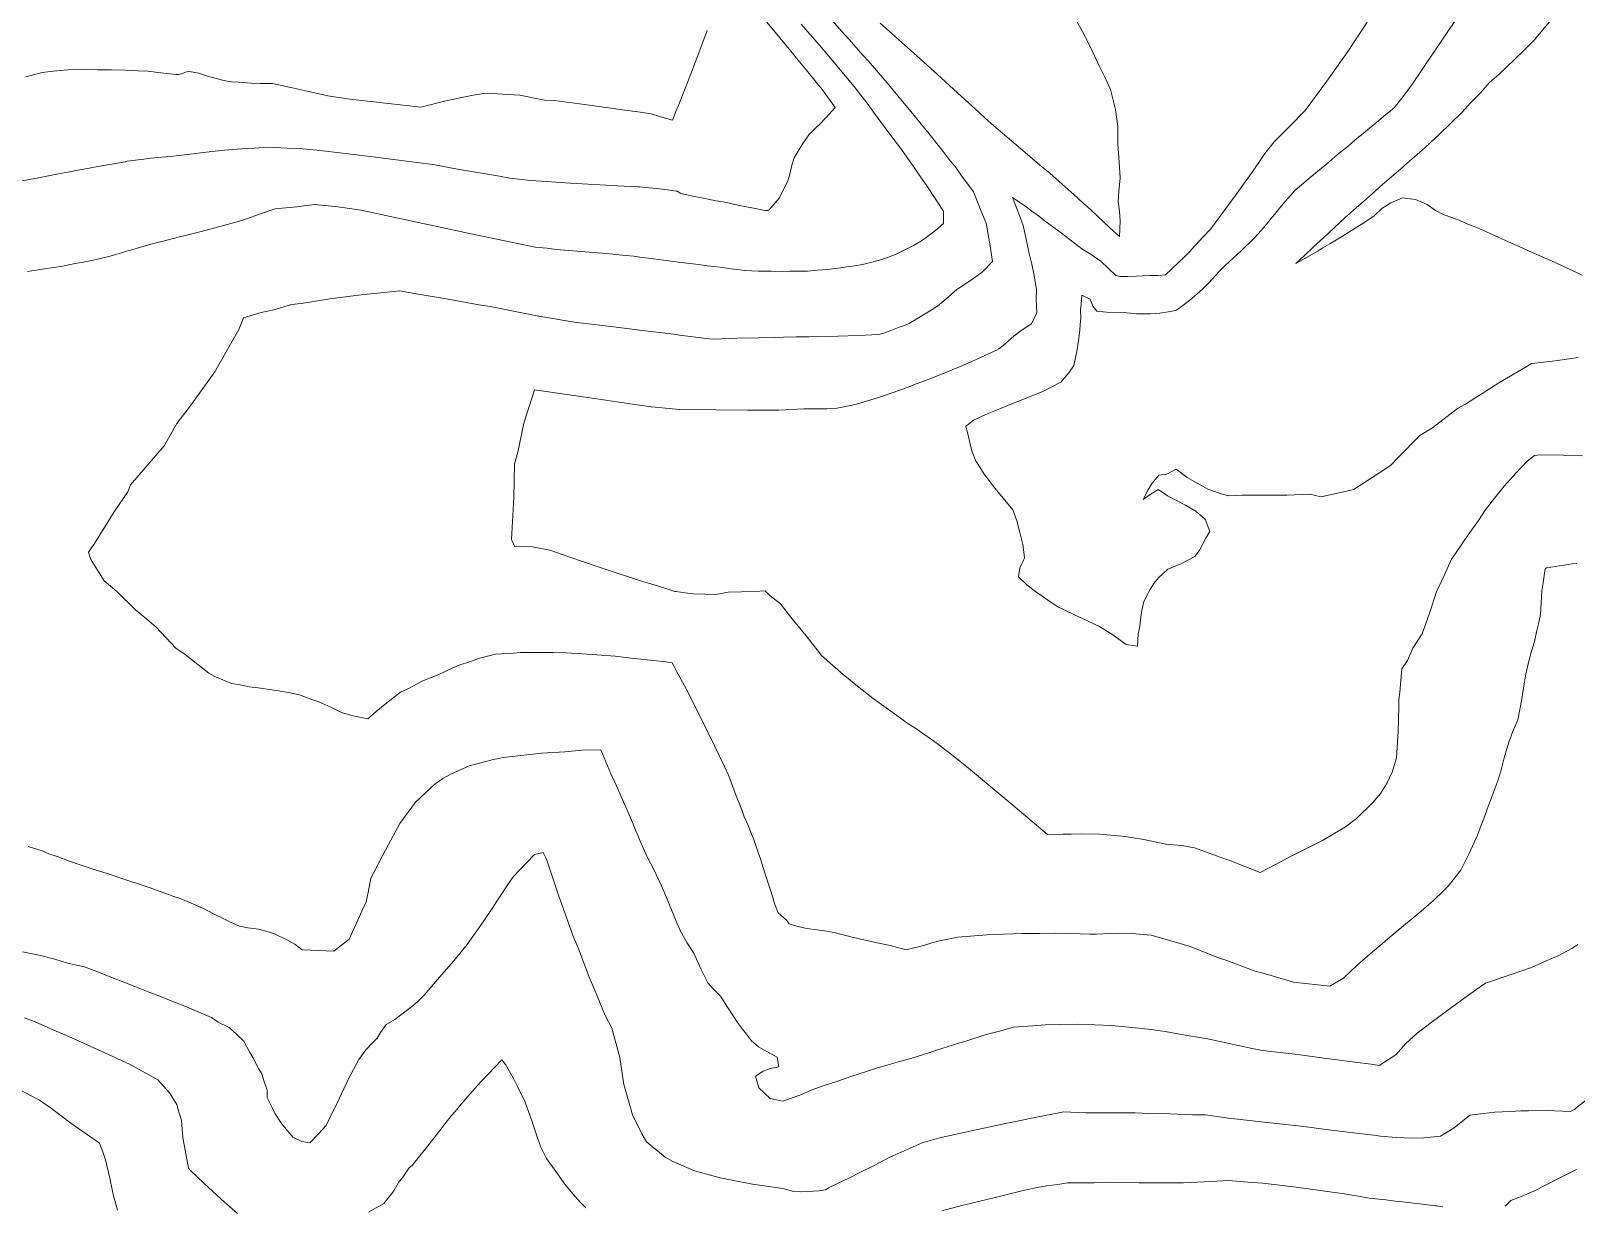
# Model space of a CAD drawing. Header units: inches. Extents: x 11351264 to 11356330, y 6702313 to 6706468.
# Drawn here: x 11354791 to 11355292, y 6702688 to 6703069 of the extents above; entities that cross this region are included whole.
import ezdxf

# ---------------------------------------------------------------- set-up
doc = ezdxf.new("R2010")
doc.units = ezdxf.units.IN
doc.header["$MEASUREMENT"] = 0
doc.layers.add('Shumate_Contours_clip1', color=7, linetype='Continuous', lineweight=0)

msp = doc.modelspace()

# ---------------------------------------------------------------- linework, layer by layer
at = {"layer": 'Shumate_Contours_clip1'}
for points, elevation in [([(11355027.02, 6703074.72), (11355032.14, 6703068.62), (11355037.22, 6703062.5), (11355039.61, 6703059.54), (11355042.24, 6703056.37), (11355045.85, 6703051.86), (11355047.44, 6703049.94), (11355051.55, 6703044.21), (11355048.49, 6703040.72), (11355046.69, 6703038.94), (11355045.14, 6703037.51), (11355043.06, 6703035.35), (11355040.89, 6703032.21), (11355038.27, 6703027.85), (11355037.54, 6703025.48), (11355036.81, 6703022.62), (11355036.12, 6703020.14), (11355033.45, 6703014.85), (11355030.04, 6703010.88), (11355029.83, 6703010.84), (11355028.83, 6703010.77), (11355023.96, 6703011.76), (11355020.96, 6703012.32), (11355018.56, 6703012.84), (11355015.35, 6703013.61), (11355012.89, 6703013.98), (11355008.3, 6703014.92), (11355005.93, 6703015.29), (11355001.52, 6703016.33), (11355000.27, 6703017.06), (11355000, 6703017.1), (11354997.15, 6703017.48), (11354994.53, 6703017.78), (11354991.43, 6703018.12), (11354988.09, 6703018.48), (11354987.56, 6703018.52), (11354980.91, 6703018.8), (11354973.31, 6703019.23), (11354965.68, 6703019.68), (11354960.88, 6703020.01), (11354958.01, 6703020.18), (11354952.75, 6703020.54), (11354945.94, 6703021.29), (11354942.66, 6703021.9), (11354929.02, 6703024.17), (11354921.61, 6703025.62), (11354915.01, 6703026.45), (11354907.32, 6703027.47), (11354903.35, 6703027.96), (11354891.69, 6703029.42), (11354884.4, 6703030.31), (11354878.78, 6703030.84), (11354873.74, 6703031.04), (11354869.7, 6703031.26), (11354867.57, 6703031.31), (11354863.1, 6703031.06), (11354860.67, 6703030.91), (11354855.83, 6703030.61), (11354852.27, 6703030.29), (11354846.49, 6703029.59), (11354844.09, 6703029.28), (11354837.67, 6703028.52), (11354835.61, 6703028.35), (11354833, 6703028.09), (11354829.46, 6703027.73), (11354827.2, 6703027.4), (11354824.49, 6703027.12), (11354821.73, 6703026.76), (11354821.36, 6703026.64), (11354821.15, 6703026.6), (11354816.84, 6703025.85), (11354812.25, 6703025.02), (11354807.67, 6703024.18), (11354805.26, 6703023.73), (11354803.11, 6703023.33), (11354799.54, 6703022.67), (11354793.05, 6703021.43), (11354786.53, 6703020.24)], 1378), ([(11355049.65, 6703073.53), (11355053.81, 6703068.8), (11355055.96, 6703066.42), (11355060.61, 6703061.11), (11355062.24, 6703059.31), (11355068.49, 6703052.19), (11355072.89, 6703046.76), (11355076.19, 6703042.81), (11355079.06, 6703039.39), (11355082.13, 6703035.69), (11355086.66, 6703029.89), (11355088.91, 6703026.95), (11355090.48, 6703025.03), (11355092.39, 6703022.42), (11355096.52, 6703016.82), (11355097.77, 6703013.62), (11355098.68, 6703011.35), (11355100.58, 6703006.73), (11355101.81, 6703000), (11355102.69, 6702994.26), (11355099.34, 6702990.9), (11355096.58, 6702988.8), (11355093.23, 6702986.58), (11355091.03, 6702985.16), (11355087.48, 6702981.99), (11355084.78, 6702979.79), (11355082.19, 6702978.13), (11355080.04, 6702976.83), (11355075.62, 6702974.18), (11355074.32, 6702973.58), (11355072.37, 6702972.95), (11355069.65, 6702971.88), (11355067.68, 6702971.1), (11355065.7, 6702970.54), (11355059.09, 6702970.25), (11355052.41, 6702970.03), (11355045.69, 6702969.88), (11355043, 6702969.83), (11355038.94, 6702969.77), (11355034.85, 6702969.68), (11355032.2, 6702969.63), (11355026.69, 6702969.52), (11355019.69, 6702969.38), (11355012.24, 6702969.09), (11355010.68, 6702969.15), (11355001.1, 6702970.39), (11355000, 6702970.53), (11354997.35, 6702970.85), (11354989.89, 6702971.8), (11354984.01, 6702972.5), (11354978.72, 6702973.17), (11354970.64, 6702974.1), (11354967.6, 6702974.48), (11354955.39, 6702976.54), (11354952.02, 6702977.19), (11354939.56, 6702979.6), (11354935.91, 6702980.21), (11354924.73, 6702982.29), (11354916.24, 6702983.64), (11354910.13, 6702984.75), (11354902, 6702983.91), (11354898.65, 6702983.6), (11354896.05, 6702983.24), (11354887.53, 6702982.11), (11354878.26, 6702980.67), (11354875.16, 6702980.25), (11354869.38, 6702978.61), (11354865.31, 6702977.68), (11354859.53, 6702975.93), (11354857.98, 6702972.15), (11354850.28, 6702958.47), (11354841.89, 6702946.91), (11354837.88, 6702941.71), (11354833.75, 6702934.48), (11354822.86, 6702921.79), (11354822.04, 6702919.54), (11354817.57, 6702913.01), (11354811.2, 6702902.76), (11354809.24, 6702900), (11354810.04, 6702897.54), (11354814.3, 6702890.62), (11354818.39, 6702887.14), (11354824.48, 6702881.25), (11354828.21, 6702878.21), (11354831.25, 6702875.61), (11354837.6, 6702868.85), (11354840.63, 6702866.73), (11354848.25, 6702860.75), (11354850, 6702859.69), (11354855.69, 6702857.36), (11354857.89, 6702856.98), (11354861.38, 6702856.3), (11354864.33, 6702855.95), (11354868.71, 6702855.26), (11354874.19, 6702854.43), (11354877.75, 6702853.68), (11354881.42, 6702852.28), (11354884.01, 6702851.44), (11354887.91, 6702849.68), (11354891.35, 6702847.91), (11354895.07, 6702846.83), (11354899.89, 6702845.88), (11354902.63, 6702848.22), (11354906.02, 6702851.11), (11354910.49, 6702854.5), (11354912.65, 6702855.54), (11354917.74, 6702858.16), (11354922.99, 6702860.28), (11354927.46, 6702862.43), (11354930.1, 6702863.53), (11354932.34, 6702864.21), (11354936.09, 6702865.53), (11354941.32, 6702866.82), (11354947.15, 6702867.19), (11354949.48, 6702867.37), (11354960, 6702867.38), (11354964.25, 6702867.33), (11354972.7, 6702866.72), (11354980.16, 6702866.19), (11354985.32, 6702865.59), (11354996.74, 6702864.41), (11354997.81, 6702864.17), (11354998.63, 6702864.03), (11354999.34, 6702862.81), (11355000, 6702861.57), (11355003.27, 6702855.43), (11355008.15, 6702845.74), (11355012.56, 6702836.89), (11355015.64, 6702830.43), (11355017.04, 6702827.39), (11355019.25, 6702821.46), (11355021.29, 6702816.32), (11355022.07, 6702814.14), (11355023.33, 6702811.25), (11355024.17, 6702809.1), (11355025.31, 6702806.45), (11355026.6, 6702802.53), (11355027.33, 6702800.48), (11355029.12, 6702794.88), (11355031.2, 6702788.35), (11355031.89, 6702785.98), (11355033.11, 6702782.95), (11355035.75, 6702780.51), (11355036.6, 6702779.37), (11355039.15, 6702778.58), (11355041.87, 6702777.99), (11355044.67, 6702777.55), (11355047.42, 6702777.22), (11355051.27, 6702776.56), (11355057.48, 6702774.92), (11355060.37, 6702774.3), (11355065.74, 6702773.12), (11355069.38, 6702772.36), (11355074.61, 6702770.92), (11355080.34, 6702772.39), (11355082.91, 6702773.16), (11355085.42, 6702773.83), (11355091.41, 6702775.03), (11355100.85, 6702775.84), (11355103.2, 6702775.95), (11355112.27, 6702776.27), (11355117.89, 6702776.24), (11355123.05, 6702776.37), (11355131.08, 6702776.15), (11355134.07, 6702776.04), (11355136.3, 6702776.06), (11355140.91, 6702776.21), (11355143.58, 6702776.34), (11355147.83, 6702776.24), (11355154.14, 6702775.69), (11355166.51, 6702772.15), (11355176.34, 6702768.2), (11355178.69, 6702767.45), (11355187.85, 6702764.02), (11355190.35, 6702763.35), (11355193.07, 6702762.58), (11355200.31, 6702760.47), (11355212.1, 6702759.1), (11355216.53, 6702761.78), (11355221.15, 6702766.1), (11355225.98, 6702770.27), (11355228.3, 6702772.2), (11355230.87, 6702774.39), (11355234.35, 6702777.37), (11355237.82, 6702780.25), (11355241.81, 6702783.49), (11355245.76, 6702786.9), (11355248.88, 6702789.96), (11355250.52, 6702791.58), (11355254.67, 6702796.83), (11355255.87, 6702799.19), (11355257.4, 6702802.18), (11355260.07, 6702808.15), (11355261.29, 6702811.42), (11355262.28, 6702814.12), (11355263.15, 6702816.62), (11355265.1, 6702821.72), (11355266.71, 6702826.05), (11355267.69, 6702829.36), (11355268.75, 6702833.25), (11355270.22, 6702838.28), (11355271.41, 6702841.6), (11355273.09, 6702845.59), (11355274.32, 6702851.73), (11355275.32, 6702857.93), (11355275.7, 6702860.53), (11355276.71, 6702864.57), (11355277.43, 6702867.45), (11355278.63, 6702871.45), (11355279.29, 6702874.57), (11355279.97, 6702877.12), (11355280.49, 6702879.68), (11355280.75, 6702883.54), (11355280.95, 6702887.37), (11355281.34, 6702890.04), (11355281.89, 6702893.85), (11355282.08, 6702894.7), (11355282.42, 6702894.83), (11355292.28, 6702896.39)], 1374), ([(11355128.57, 6703074.57), (11355131.8, 6703068.83), (11355134.23, 6703064.2), (11355137.35, 6703057.48), (11355139.5, 6703053.23), (11355140.97, 6703050.04), (11355142.58, 6703043.52), (11355143.28, 6703038.07), (11355143.37, 6703032.27), (11355143.71, 6703026.46), (11355144.11, 6703021.43), (11355143.61, 6703016.94), (11355143.44, 6703013.77), (11355143.81, 6703010.61), (11355144.12, 6703007.45), (11355143.81, 6703002.31), (11355141.92, 6703004.09), (11355138.88, 6703006.95), (11355136.25, 6703009.43), (11355133.35, 6703012.08), (11355132.36, 6703012.9), (11355130.19, 6703014.9), (11355127.23, 6703017.58), (11355124.26, 6703020.23), (11355121.28, 6703022.86), (11355117.97, 6703025.46), (11355113.19, 6703029.6), (11355110.93, 6703031.52), (11355105.88, 6703035.86), (11355103.86, 6703037.59), (11355100.32, 6703040.67), (11355098.57, 6703042.33), (11355096.94, 6703043.85), (11355094.97, 6703045.67), (11355091.33, 6703048.96), (11355088.7, 6703051.34), (11355085.96, 6703053.81), (11355078.03, 6703060.94), (11355076.08, 6703062.69), (11355066.2, 6703071.58)], 1374), ([(11355252.87, 6703072.55), (11355250.19, 6703068.51), (11355248.3, 6703065.65), (11355243.66, 6703058.77), (11355241.83, 6703056.22), (11355238.92, 6703051.93), (11355235.88, 6703047.75), (11355233.03, 6703044.1), (11355229.68, 6703041.42), (11355227.93, 6703039.93), (11355224.99, 6703037.56), (11355222.9, 6703035.77), (11355220.33, 6703033.68), (11355217.96, 6703031.61), (11355215.72, 6703029.78), (11355213.8, 6703028.22), (11355211.1, 6703025.89), (11355209.46, 6703024.55), (11355205.11, 6703020.92), (11355200.78, 6703017.24), (11355197.62, 6703013.76), (11355195.86, 6703011.71), (11355194.56, 6703010.06), (11355190.58, 6703005.17), (11355188.88, 6703003.24), (11355187.54, 6703001.81), (11355183.28, 6702997.61), (11355180.81, 6702995.39), (11355178.05, 6702992.82), (11355176.47, 6702991.2), (11355174.93, 6702989.57), (11355173.06, 6702987.59), (11355170.81, 6702985.28), (11355166.6, 6702981.6), (11355163.14, 6702978.99), (11355162.12, 6702978.34), (11355159.68, 6702977.91), (11355156.99, 6702977.49), (11355153.92, 6702977.23), (11355149.37, 6702977.3), (11355146.22, 6702977.56), (11355143.08, 6702977.68), (11355139.63, 6702977.81), (11355136.5, 6702978.14), (11355135.17, 6702979.81), (11355134.34, 6702982.05), (11355131.65, 6702983.37), (11355131.37, 6702980.25), (11355131.19, 6702978.48), (11355131.29, 6702976.12), (11355131.11, 6702973.69), (11355130.97, 6702972.06), (11355130.55, 6702968.56), (11355130.02, 6702965.08), (11355129.47, 6702962.57), (11355129, 6702960.51), (11355127.45, 6702958.14), (11355124.82, 6702955.12), (11355119.15, 6702952.17), (11355114.13, 6702950.16), (11355110.01, 6702948.5), (11355105.21, 6702946.54), (11355101.99, 6702945.23), (11355099.49, 6702944.14), (11355096.51, 6702942.8), (11355094.31, 6702941.08), (11355094.02, 6702940.78), (11355094.74, 6702937.9), (11355095.41, 6702935), (11355096.06, 6702932.5), (11355097.1, 6702929.79), (11355097.17, 6702929.53), (11355097.45, 6702929.21), (11355099.97, 6702925.29), (11355101.41, 6702923.32), (11355102.91, 6702921.29), (11355106.14, 6702917.51), (11355109.25, 6702913.64), (11355110.55, 6702910.1), (11355111.53, 6702906.31), (11355112.44, 6702902.48), (11355112.91, 6702899.13), (11355113.03, 6702898.05), (11355112.68, 6702897.36), (11355111.47, 6702894.83), (11355111.04, 6702891.9), (11355113.9, 6702889.3), (11355116.98, 6702886.82), (11355118.77, 6702885.63), (11355120.92, 6702884.17), (11355123.81, 6702882.26), (11355129.03, 6702879.75), (11355133.46, 6702877.7), (11355137.41, 6702875.79), (11355141.67, 6702873.09), (11355146.04, 6702869.98), (11355149.68, 6702869.49), (11355149.93, 6702873.41), (11355150.43, 6702875.88), (11355150.72, 6702878.06), (11355151.14, 6702881.05), (11355151.58, 6702883.01), (11355151.7, 6702883.47), (11355151.77, 6702883.89), (11355152.65, 6702885.69), (11355153.78, 6702887.79), (11355155.05, 6702889.79), (11355156.51, 6702891.64), (11355159.5, 6702894.44), (11355163.93, 6702896.32), (11355168.31, 6702898.53), (11355169.79, 6702900.6), (11355172.03, 6702904.7), (11355173.18, 6702906.68), (11355171.62, 6702910.62), (11355168.6, 6702913.24), (11355165.32, 6702915.16), (11355162.39, 6702916.7), (11355159.4, 6702918.19), (11355156.44, 6702920.33), (11355153.77, 6702918.7), (11355151.55, 6702917.03), (11355152.61, 6702919.09), (11355153.04, 6702920.04), (11355154.46, 6702922.39), (11355156.61, 6702924.93), (11355159.24, 6702925.31), (11355162.23, 6702926.89), (11355165.78, 6702924.17), (11355169.07, 6702922.37), (11355172.53, 6702920.36), (11355176.83, 6702918.87), (11355179.23, 6702918.27), (11355183.58, 6702918.47), (11355185.88, 6702918.4), (11355198.17, 6702918.41), (11355205.58, 6702918.78), (11355209.34, 6702917.92), (11355219.9, 6702920.26), (11355231.78, 6702928.04), (11355234.31, 6702930.7), (11355241.32, 6702937.77), (11355245.45, 6702940.27), (11355253.58, 6702946.52), (11355256.18, 6702947.97), (11355266.93, 6702954.88), (11355277.7, 6702961.14), (11355285.26, 6702962.07), (11355292.81, 6702963.1)], 1370), ([(11355283.88, 6703072.55), (11355278.5, 6703066.16), (11355275.11, 6703062.75), (11355271.96, 6703059.69), (11355267.02, 6703054.93), (11355263.99, 6703052.28), (11355261.03, 6703049.02), (11355257.7, 6703045.58), (11355255.21, 6703042.76), (11355251.22, 6703038.9), (11355247.67, 6703035.57), (11355242.92, 6703031.16), (11355240.52, 6703029), (11355238.11, 6703026.87), (11355235.2, 6703024.3), (11355231.52, 6703021.22), (11355229.23, 6703019.2), (11355226.94, 6703017.18), (11355223.93, 6703014.51), (11355220.64, 6703011.67), (11355217.15, 6703008.5), (11355213.69, 6703005.33), (11355211.78, 6703003.55), (11355210.25, 6703002.16), (11355207.82, 6702999.89), (11355206.9, 6702999.07), (11355203.77, 6702996.13), (11355201.05, 6702993.56), (11355204.78, 6702995.66), (11355208.36, 6702997.71), (11355208.98, 6702998.12), (11355209.9, 6702998.71), (11355212.16, 6703000.03), (11355216.26, 6703002.52), (11355220.37, 6703005.05), (11355222.65, 6703006.48), (11355224.47, 6703007.62), (11355226.53, 6703009.06), (11355228.95, 6703011.42), (11355231.95, 6703013.26), (11355235.76, 6703014.96), (11355239.98, 6703014.33), (11355243.68, 6703012.71), (11355246.41, 6703010.81), (11355248.88, 6703009.47), (11355251.69, 6703008.57), (11355254.06, 6703007.62), (11355256.42, 6703006.59), (11355259.5, 6703005.42), (11355261.55, 6703004.51), (11355268.22, 6703001.5), (11355273.58, 6702999.12), (11355277.63, 6702997.27), (11355279.55, 6702996.44), (11355284.02, 6702994.44), (11355291.94, 6702990.76), (11355294, 6702989.78)], 1368), ([(11355010.01, 6703069.21), (11355007.05, 6703061.09), (11355003.88, 6703052.91), (11355002.67, 6703049.79), (11355000.58, 6703044.68), (11355000, 6703043.21), (11354998.76, 6703040.08), (11354994.58, 6703041.33), (11354991.85, 6703042.14), (11354987.54, 6703042.85), (11354983.26, 6703043.36), (11354971.87, 6703045.02), (11354966.92, 6703045.66), (11354960.51, 6703046.51), (11354957.26, 6703046.55), (11354949.23, 6703048.18), (11354938.14, 6703048.89), (11354934.07, 6703048.21), (11354931.54, 6703047.71), (11354925.59, 6703046.46), (11354917.13, 6703044.34), (11354905.67, 6703045.62), (11354902.81, 6703045.96), (11354894, 6703046.96), (11354886.92, 6703048), (11354880.78, 6703049.43), (11354874.89, 6703050.75), (11354868.91, 6703051.97), (11354864.95, 6703052.03), (11354862.17, 6703052.1), (11354857.99, 6703052.39), (11354855.58, 6703052.57), (11354853.73, 6703052.89), (11354852.24, 6703053.15), (11354847.82, 6703054.37), (11354845.01, 6703055.31), (11354841.94, 6703055.89), (11354841.01, 6703055.78), (11354839.38, 6703055.17), (11354838.38, 6703054.92), (11354837.65, 6703054.92), (11354832.75, 6703055.42), (11354828.48, 6703056), (11354825.36, 6703056.14), (11354821.02, 6703056.3), (11354816.69, 6703056.39), (11354812.12, 6703056.44), (11354807.59, 6703056.52), (11354802.54, 6703056.42), (11354797.77, 6703056), (11354794.2, 6703055.55), (11354791.43, 6703054.8), (11354788.88, 6703054.14)], 1380), ([(11355040.59, 6703071.27), (11355042.62, 6703068.9), (11355046.44, 6703064.41), (11355051.76, 6703058.19), (11355053.23, 6703056.41), (11355057.77, 6703051.05), (11355059.46, 6703048.78), (11355061.92, 6703045.6), (11355064.59, 6703041.99), (11355066, 6703040.15), (11355069.69, 6703035.09), (11355072.75, 6703031.01), (11355077, 6703025.07), (11355078.72, 6703022.52), (11355081.16, 6703019.08), (11355084.44, 6703014.08), (11355086.72, 6703010.6), (11355086.77, 6703006.6), (11355084.14, 6703004.26), (11355080.73, 6703001.74), (11355079, 6703000.64), (11355077.04, 6702999.45), (11355074.2, 6702998.07), (11355071.35, 6702996.67), (11355068.86, 6702995.65), (11355066.56, 6702994.88), (11355065.69, 6702994.58), (11355065.5, 6702994.53), (11355063.06, 6702993.9), (11355060.48, 6702993.33), (11355057.93, 6702992.87), (11355055.39, 6702992.54), (11355053.36, 6702992.22), (11355049.07, 6702991.65), (11355045.85, 6702991.39), (11355042.59, 6702991.16), (11355036.81, 6702991.07), (11355034.51, 6702991.06), (11355030.75, 6702991.13), (11355026.54, 6702991.16), (11355022.24, 6702991.34), (11355017.79, 6702991.86), (11355014.2, 6702992.39), (11355010.13, 6702992.87), (11355007.96, 6702993.15), (11355005.36, 6702993.48), (11355000.59, 6702994.08), (11355000, 6702994.15), (11354995.81, 6702994.69), (11354991.02, 6702995.33), (11354988.85, 6702995.59), (11354986.25, 6702995.94), (11354983.51, 6702996.23), (11354977.34, 6702996.88), (11354973.06, 6702997.22), (11354967.82, 6702997.59), (11354961.07, 6702998.16), (11354957.94, 6702998.55), (11354954.24, 6702998.95), (11354937.09, 6703002.49), (11354932.38, 6703003.48), (11354919.9, 6703006.1), (11354917.75, 6703006.59), (11354902.67, 6703009.82), (11354897.73, 6703010.94), (11354889.41, 6703012.05), (11354882.53, 6703012.72), (11354876.85, 6703012.04), (11354872.04, 6703011.54), (11354869.78, 6703011.31), (11354864.77, 6703009.56), (11354860.48, 6703008.13), (11354858.26, 6703007.37), (11354851.81, 6703005.58), (11354849.01, 6703004.84), (11354845.32, 6703003.89), (11354841.05, 6703002.8), (11354838.81, 6703002.24), (11354833.08, 6703000.78), (11354828.74, 6702999.63), (11354824.72, 6702998.47), (11354821.38, 6702997.48), (11354816.3, 6702996.02), (11354811.28, 6702994.75), (11354807.63, 6702994.07), (11354804.93, 6702993.56), (11354800.79, 6702992.73), (11354794.93, 6702991.86), (11354792.24, 6702991.47), (11354789.4, 6702991.04)], 1376), ([(11355224.28, 6703071.86), (11355220.84, 6703066.84), (11355217.92, 6703062.34), (11355211.14, 6703052.81), (11355204.12, 6703043.27), (11355199.15, 6703038.18), (11355194.05, 6703033.08), (11355191.05, 6703029.24), (11355189.05, 6703026.41), (11355187.08, 6703023.51), (11355181.38, 6703015.59), (11355173.47, 6703004.86), (11355171.04, 6703002.21), (11355168.48, 6702999.5), (11355166.43, 6702997.26), (11355164.96, 6702995.81), (11355162.94, 6702993.81), (11355158.8, 6702989.91), (11355156.27, 6702989.72), (11355153.73, 6702989.7), (11355149.29, 6702989.52), (11355146.6, 6702989.44), (11355143.97, 6702989.43), (11355142.69, 6702989.75), (11355140.16, 6702992.04), (11355137.86, 6702994.27), (11355134.66, 6702996.54), (11355131.66, 6702998.33), (11355127.89, 6703001.26), (11355125.06, 6703003.4), (11355121.7, 6703005.95), (11355119.78, 6703007.37), (11355117.18, 6703009.38), (11355115.41, 6703010.6), (11355113.08, 6703012.28), (11355109.13, 6703014.98), (11355110.81, 6703010.57), (11355112.54, 6703005.96), (11355113.47, 6703002.08), (11355114.45, 6702997.24), (11355115.37, 6702993.37), (11355116.02, 6702990.2), (11355116.97, 6702985.15), (11355116.82, 6702982.02), (11355116.87, 6702979.85), (11355117, 6702977.63), (11355115.34, 6702974), (11355112.22, 6702972.07), (11355109.58, 6702970.06), (11355107.88, 6702968.56), (11355106.07, 6702966.96), (11355104.73, 6702965.94), (11355103.93, 6702965.52), (11355101.37, 6702964.32), (11355098.52, 6702963.04), (11355094.72, 6702961.29), (11355091.37, 6702959.86), (11355089.5, 6702959.11), (11355085.87, 6702957.64), (11355082.26, 6702956.22), (11355077.33, 6702954.35), (11355076.17, 6702953.83), (11355070.39, 6702951.79), (11355065.65, 6702950.18), (11355060.7, 6702948.64), (11355058.78, 6702948.07), (11355057.14, 6702947.69), (11355054.37, 6702947.1), (11355052.19, 6702946.66), (11355048.9, 6702946.4), (11355046.42, 6702946.44), (11355043.61, 6702946.41), (11355041.45, 6702946.5), (11355033.33, 6702946), (11355023.12, 6702946.07), (11355012.89, 6702946.16), (11355000.92, 6702946.23), (11355000, 6702946.32), (11354991.91, 6702947.1), (11354986.57, 6702947.87), (11354979.31, 6702948.98), (11354970.51, 6702950.23), (11354966.76, 6702950.8), (11354953.94, 6702952.57), (11354950.48, 6702941.78), (11354948.61, 6702932.43), (11354947.5, 6702928.6), (11354947.3, 6702917.67), (11354946.56, 6702904.07), (11354947.5, 6702901.91), (11354953.24, 6702901.64), (11354959.01, 6702900.58), (11354965.15, 6702898.47), (11354975.34, 6702894.97), (11354977.27, 6702894.37), (11354988.07, 6702890.73), (11354995, 6702888.66), (11354999.56, 6702887.24), (11355000, 6702887.17), (11355002.74, 6702886.74), (11355005.4, 6702886.47), (11355009.3, 6702886.38), (11355012.86, 6702886.17), (11355016.83, 6702887), (11355025.53, 6702887.14), (11355028.84, 6702887.43), (11355030.44, 6702885.76), (11355033.83, 6702883.14), (11355036.76, 6702879.44), (11355038.07, 6702877.83), (11355042.15, 6702872.8), (11355045.75, 6702868.25), (11355047.18, 6702866.44), (11355050.75, 6702863.26), (11355054.2, 6702860.24), (11355058.87, 6702856.5), (11355063.89, 6702852.46), (11355072.38, 6702846.41), (11355074.55, 6702844.82), (11355077.72, 6702842.74), (11355080.71, 6702840.71), (11355084.67, 6702837.86), (11355086.78, 6702836.3), (11355088.75, 6702834.79), (11355092.13, 6702832.09), (11355094.83, 6702829.92), (11355098.77, 6702826.68), (11355102.12, 6702823.87), (11355105.36, 6702821.12), (11355109.2, 6702817.87), (11355113.33, 6702814.37), (11355118.34, 6702810.19), (11355120.52, 6702808.32), (11355125.49, 6702808.49), (11355128.12, 6702808.51), (11355131.38, 6702808.59), (11355137.41, 6702808.5), (11355144.63, 6702807.81), (11355147.02, 6702807.45), (11355151.8, 6702806.73), (11355158.92, 6702805.27), (11355163.98, 6702804.76), (11355168.16, 6702804.02), (11355176.51, 6702801), (11355180.16, 6702799.68), (11355189.5, 6702795.99), (11355192.41, 6702797.54), (11355199.54, 6702801.32), (11355206.28, 6702804.64), (11355209.73, 6702806.41), (11355217.16, 6702810.86), (11355220.8, 6702813.51), (11355226.14, 6702818.82), (11355228.58, 6702821.61), (11355230.69, 6702825.14), (11355232.33, 6702828.63), (11355233.75, 6702833.26), (11355234.27, 6702841.77), (11355234.54, 6702849.85), (11355234.51, 6702852.12), (11355234.84, 6702854.5), (11355235.51, 6702862.13), (11355237.32, 6702864.86), (11355239.11, 6702868.81), (11355242.14, 6702873.41), (11355244.49, 6702880.13), (11355246.73, 6702887.08), (11355249.2, 6702892.41), (11355251.57, 6702897.71), (11355253.08, 6702899.84), (11355256.99, 6702905.63), (11355260.37, 6702910.24), (11355262.56, 6702913.54), (11355265.57, 6702917.51), (11355268.67, 6702921.4), (11355272.65, 6702925.71), (11355276.19, 6702929.5), (11355278.54, 6702931.32), (11355280.5, 6702931.51), (11355287.96, 6702931.39), (11355294.18, 6702931.22)], 1372), ([(11354789.63, 6702804.46), (11354794.17, 6702803.1), (11354796.38, 6702802.04), (11354799.34, 6702801.13), (11354802.71, 6702799.84), (11354806.49, 6702798.53), (11354811.45, 6702796.85), (11354815.29, 6702795.65), (11354820.37, 6702793.97), (11354827.25, 6702791.75), (11354829.3, 6702791.1), (11354831.82, 6702790.12), (11354834.34, 6702789.17), (11354836.63, 6702788.39), (11354838.94, 6702787.6), (11354842.56, 6702786.13), (11354846.8, 6702784.28), (11354849.83, 6702782.67), (11354853.13, 6702781.03), (11354855.55, 6702779.78), (11354858.2, 6702778.63), (11354860.95, 6702778.13), (11354864.52, 6702777.65), (11354869.38, 6702776.23), (11354873.99, 6702773.98), (11354876.22, 6702772.79), (11354878.63, 6702770.93), (11354881.42, 6702770.8), (11354888.87, 6702770.48), (11354893.87, 6702774.35), (11354896.62, 6702780.6), (11354897.92, 6702783.48), (11354899.37, 6702786.52), (11354900.02, 6702789.51), (11354900.89, 6702794.16), (11354904.69, 6702801.44), (11354906.65, 6702805.07), (11354910.32, 6702811.94), (11354915.34, 6702818.8), (11354921.79, 6702824.8), (11354923.07, 6702825.65), (11354924.26, 6702826.51), (11354926.83, 6702827.89), (11354932.74, 6702830.68), (11354940.68, 6702832.73), (11354943.78, 6702833.39), (11354952.48, 6702834.32), (11354956.37, 6702834.71), (11354963.83, 6702835.22), (11354969.33, 6702835.71), (11354975.53, 6702835.78), (11354978.81, 6702828.08), (11354980.06, 6702825.33), (11354982.58, 6702819.71), (11354985.42, 6702812.96), (11354988.27, 6702806.21), (11354990.55, 6702801.16), (11354992.58, 6702797.23), (11354995.15, 6702791.88), (11354995.92, 6702789.92), (11355000, 6702780.22), (11355001.25, 6702777.24), (11355003.48, 6702773.31), (11355005.73, 6702769.85), (11355008.02, 6702764.82), (11355010.29, 6702760.24), (11355012.12, 6702758.16), (11355014.35, 6702755.95), (11355016.68, 6702752.34), (11355018.5, 6702749.49), (11355019.86, 6702747.36), (11355021.47, 6702745.17), (11355022.79, 6702743.63), (11355024.4, 6702741.46), (11355026.68, 6702739.51), (11355029.21, 6702738.08), (11355032.8, 6702736.08), (11355033.33, 6702733.01), (11355030.46, 6702732.47), (11355028.16, 6702731.56), (11355025.72, 6702729.96), (11355026.78, 6702726.13), (11355030.51, 6702722.69), (11355033.6, 6702722.09), (11355034.62, 6702721.8), (11355040.41, 6702723.94), (11355043.8, 6702725.43), (11355047.67, 6702726.79), (11355052.4, 6702728.35), (11355056.64, 6702729.88), (11355062.36, 6702731.72), (11355065.61, 6702732.76), (11355068.1, 6702733.45), (11355070.14, 6702734.08), (11355072.5, 6702734.7), (11355076.14, 6702735.73), (11355082.65, 6702737.72), (11355085.91, 6702738.8), (11355092, 6702740.79), (11355094.03, 6702741.33), (11355100.62, 6702743.42), (11355105.39, 6702744.64), (11355109.38, 6702745.83), (11355115.78, 6702746.29), (11355119.68, 6702746.64), (11355124.78, 6702746.74), (11355130.35, 6702746.85), (11355135.87, 6702746.58), (11355141.42, 6702746.41), (11355146.73, 6702745.89), (11355153.16, 6702745.25), (11355158.66, 6702744.41), (11355165.13, 6702743.25), (11355169.15, 6702742.64), (11355172.42, 6702742.09), (11355179.49, 6702740.58), (11355186.9, 6702738.96), (11355189.78, 6702738.4), (11355192.13, 6702738.11), (11355201.72, 6702736.94), (11355210.15, 6702735.8), (11355213.6, 6702735.37), (11355220.29, 6702734.49), (11355225.49, 6702733.81), (11355228.18, 6702733.45), (11355233.51, 6702736.92), (11355236.75, 6702740.58), (11355240.49, 6702743.86), (11355245.45, 6702747.68), (11355253.24, 6702753.42), (11355259.85, 6702758.15), (11355262.62, 6702760.13), (11355270.69, 6702762.87), (11355277.54, 6702765.21), (11355282.32, 6702767.39), (11355284.42, 6702768.2), (11355286.44, 6702769.12), (11355290.67, 6702771.37), (11355292.6, 6702772.62)], 1376), ([(11354787.86, 6702770.27), (11354791.59, 6702769.5), (11354794.05, 6702768.95), (11354798.34, 6702767.86), (11354802.41, 6702766.63), (11354804.9, 6702766.05), (11354807.98, 6702765.4), (11354812.16, 6702763.81), (11354816.83, 6702761.94), (11354821.27, 6702760.23), (11354824.81, 6702758.86), (11354828.63, 6702757.35), (11354832.64, 6702755.75), (11354836.57, 6702754.15), (11354840.45, 6702752.63), (11354844.29, 6702751.05), (11354849.18, 6702749.04), (11354851.28, 6702747.52), (11354854.93, 6702745.72), (11354857.37, 6702743.52), (11354859.61, 6702741.32), (11354861.49, 6702737.82), (11354862.61, 6702736.04), (11354864.41, 6702732.39), (11354865.44, 6702730.68), (11354866.33, 6702727.74), (11354867.22, 6702725.48), (11354867.26, 6702723.02), (11354868.88, 6702719.79), (11354869.86, 6702717.78), (11354871.88, 6702714.61), (11354875.6, 6702710.13), (11354878.45, 6702708.78), (11354881.1, 6702708.35), (11354883.83, 6702711.27), (11354886.4, 6702713.98), (11354887.46, 6702716.21), (11354890.57, 6702722.63), (11354893.66, 6702729.07), (11354895.23, 6702732.1), (11354896.92, 6702735.41), (11354899.26, 6702738.54), (11354901.36, 6702740.78), (11354902.9, 6702742.27), (11354903.99, 6702744.15), (11354905.81, 6702746.74), (11354908.63, 6702748.35), (11354914.15, 6702752.55), (11354916.16, 6702754.13), (11354918.08, 6702756.14), (11354920.16, 6702758.5), (11354923.11, 6702762.07), (11354927.76, 6702767.32), (11354932.15, 6702772.71), (11354937.3, 6702779.97), (11354940.23, 6702784.31), (11354942.16, 6702787.36), (11354945.76, 6702792.76), (11354947.19, 6702794.68), (11354948.76, 6702796.42), (11354954.03, 6702801.88), (11354956.84, 6702802.54), (11354957.62, 6702800.84), (11354957.95, 6702800.03), (11354961.79, 6702788.64), (11354962.87, 6702785.69), (11354966.59, 6702775.36), (11354968.22, 6702771.27), (11354971.64, 6702762.36), (11354974.03, 6702756.74), (11354976.94, 6702749.65), (11354979.11, 6702745.5), (11354981.72, 6702736.04), (11354982.97, 6702727.26), (11354985.8, 6702717.46), (11354988.79, 6702711.29), (11354990.35, 6702708.63), (11354996.41, 6702703.64), (11354998.94, 6702702.31), (11355000, 6702701.84), (11355005.91, 6702699.19), (11355014.22, 6702696.97), (11355024.77, 6702694.96), (11355034.54, 6702693.51), (11355038.16, 6702692.55), (11355040.25, 6702692.41), (11355046.34, 6702692.7), (11355048.42, 6702693.12), (11355049.46, 6702693.77), (11355056.48, 6702697.11), (11355059.55, 6702698.65), (11355064.26, 6702700.97), (11355069.5, 6702703.74), (11355072.05, 6702704.91), (11355079.77, 6702708.31), (11355085.83, 6702710.01), (11355087.91, 6702710.44), (11355095.82, 6702712.25), (11355100.4, 6702713.19), (11355105.83, 6702714.41), (11355112.85, 6702715.81), (11355115.87, 6702716.47), (11355125.25, 6702718.29), (11355125.72, 6702718.35), (11355132.91, 6702718.1), (11355139.1, 6702718.08), (11355148.92, 6702718.05), (11355153.41, 6702717.86), (11355160.28, 6702717.78), (11355167.56, 6702717.44), (11355171.74, 6702717.36), (11355179.28, 6702716.37), (11355189.95, 6702715.18), (11355193.81, 6702714.68), (11355203.66, 6702713.57), (11355211.73, 6702712.53), (11355216.15, 6702712.05), (11355226.38, 6702710.76), (11355228.62, 6702710.48), (11355233.69, 6702710.06), (11355238.99, 6702709.79), (11355242.66, 6702709.92), (11355248.09, 6702710.53), (11355252.51, 6702713.18), (11355257.56, 6702717.25), (11355262.03, 6702717.84), (11355265.71, 6702718.3), (11355270.65, 6702718.5), (11355274.1, 6702718.73), (11355276.56, 6702718.73), (11355282.63, 6702718.84), (11355290.24, 6702718.54), (11355290.99, 6702718.88), (11355291.22, 6702719), (11355291.61, 6702719.26), (11355292.02, 6702719.56), (11355297.06, 6702723.55)], 1378), ([(11354788.46, 6702748.87), (11354791.96, 6702747.63), (11354797.94, 6702744.91), (11354802.85, 6702742.83), (11354811.19, 6702739), (11354813.37, 6702738.1), (11354819.75, 6702735.15), (11354822.81, 6702733.7), (11354831.79, 6702728.77), (11354835.55, 6702724.52), (11354837.88, 6702720.75), (11354838.49, 6702718.75), (11354839.39, 6702715.59), (11354839.87, 6702710.09), (11354840.86, 6702704.76), (11354841.73, 6702700.1), (11354842.25, 6702699.46), (11354846.78, 6702695.14), (11354852.14, 6702690.21), (11354854.16, 6702688.44), (11354857.54, 6702685.35)], 1380), ([(11354900.14, 6702685.78), (11354905.13, 6702688.61), (11354906.85, 6702690.82), (11354908.36, 6702692.77), (11354909.84, 6702695.44), (11354911.22, 6702697.2), (11354913.36, 6702700.18), (11354914.25, 6702701.02), (11354917.66, 6702705.14), (11354919.39, 6702707.35), (11354921.43, 6702709.98), (11354923.97, 6702713.31), (11354925.3, 6702714.98), (11354927, 6702717.14), (11354928.19, 6702718.51), (11354930.2, 6702720.88), (11354932.33, 6702723.32), (11354934.65, 6702725.93), (11354936.62, 6702728.1), (11354939.05, 6702730.71), (11354941.08, 6702732.84), (11354943.43, 6702735.25), (11354944.61, 6702733.71), (11354947.09, 6702729.39), (11354948.51, 6702726.65), (11354950.94, 6702721.51), (11354953.26, 6702715.11), (11354954.5, 6702711.27), (11354955.92, 6702707.13), (11354957.9, 6702703.21), (11354960.92, 6702699.05), (11354963.84, 6702694.93), (11354966.46, 6702691.83), (11354968.9, 6702689), (11354970.65, 6702687.2)], 1380), ([(11354784.47, 6702726.87), (11354793.37, 6702722.2), (11354797.23, 6702719.47), (11354803.55, 6702714.7), (11354805.98, 6702713), (11354812.78, 6702708.27), (11354813.9, 6702705.36), (11354814.77, 6702702.76), (11354816.19, 6702696.86), (11354817.24, 6702691.6), (11354818.6, 6702686.5)], 1382), ([(11355086.24, 6702686.28), (11355092.29, 6702687.92), (11355097.64, 6702689.23), (11355103.46, 6702690.63), (11355112.17, 6702692.73), (11355116.03, 6702693.59), (11355120.18, 6702694.33), (11355123.84, 6702694.8), (11355126.96, 6702695.32), (11355135.67, 6702695.32), (11355139.52, 6702695.46), (11355150.18, 6702695.38), (11355164.59, 6702695.32), (11355173.66, 6702695.75), (11355179.28, 6702696.15), (11355185.53, 6702695.56), (11355190.43, 6702695.21), (11355201.21, 6702693.93), (11355212.93, 6702692.36), (11355216.17, 6702691.92), (11355222, 6702690.94), (11355224.85, 6702690.42), (11355226.94, 6702690.17), (11355230.31, 6702689.83), (11355233.46, 6702689.44), (11355235.78, 6702689.22), (11355241.26, 6702688.56), (11355246.45, 6702687.86), (11355246.9, 6702687.85), (11355248.76, 6702687.54)], 1380), ([(11355268.98, 6702687.76), (11355270.88, 6702689.58), (11355274.56, 6702691.03), (11355278.31, 6702692.69), (11355282.13, 6702694.64), (11355286.31, 6702696.75), (11355292.17, 6702699.69)], 1380)]:
    msp.add_lwpolyline(points, dxfattribs=dict(at, elevation=elevation))

doc.saveas('drawing.dxf')
